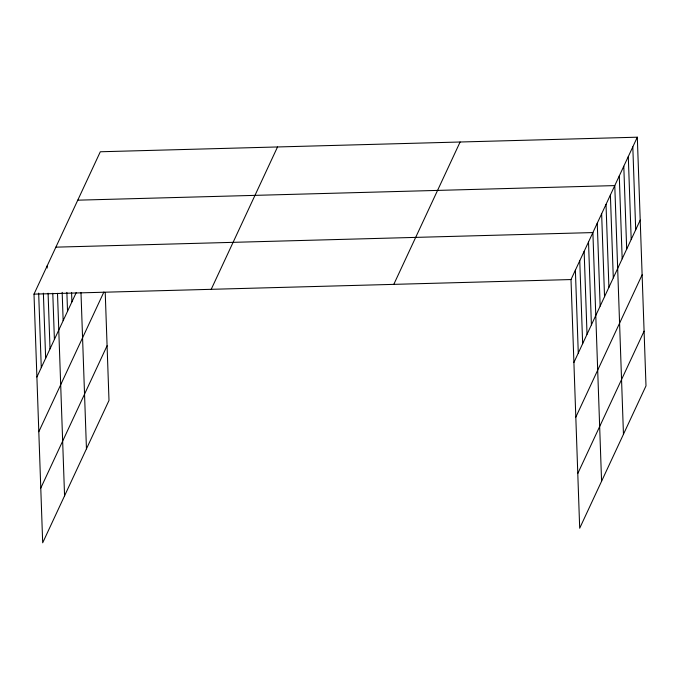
<?xml version="1.0" encoding="UTF-8"?>
<svg xmlns="http://www.w3.org/2000/svg" width="680" height="680" viewBox="0 0 680 680"><rect width="100%" height="100%" fill="white"/><g stroke="black" fill="none" stroke-linecap="round" stroke-linejoin="round"><path stroke-width="1.02" d="M105.23 292.51L108.995 400.444L42.687 542.802L34 294.125L100.308 151.768L637.313 137.198L646 385.875L579.692 528.233L571.005 279.556L637.313 137.198M36.898 377.034L76.287 292.476M38.802 431.74L103.887 292.026M40.774 488.096L107.083 345.746M211.208 289.323L277.525 146.965M393.796 284.368L460.105 142.01M573.903 362.466L640.212 220.107M575.807 417.163L642.124 274.813M577.779 473.526L644.087 331.168M77.766 200.175L614.771 185.597L623.458 434.274M55.879 247.154L592.884 232.577L601.571 481.253M34 294.125L571.005 279.556M632.808 146.88L635.698 229.789M628.294 156.561L631.193 239.471M623.789 166.243L626.688 249.152M619.276 175.916L622.174 258.825M610.394 194.998L613.292 277.907M606.016 204.391L608.914 287.3M601.638 213.783L604.537 296.692M597.261 223.184L600.159 306.094M588.514 241.97L591.404 324.878M584.137 251.371L587.027 334.279M579.76 260.763L582.649 343.672M575.382 270.164L578.281 353.073M80.988 292.553L86.453 448.842M71.578 292.425L71.91 301.869M66.87 292.375L67.532 311.27M62.169 292.332L63.155 320.662M57.494 293.326L64.566 495.822M52.785 293.275L54.4 339.456M47.133 265.94L47.2 268.039M48.084 293.225L50.023 348.849M43.376 293.182L45.645 358.25M38.666 293.131L41.276 367.642"/></g></svg>
